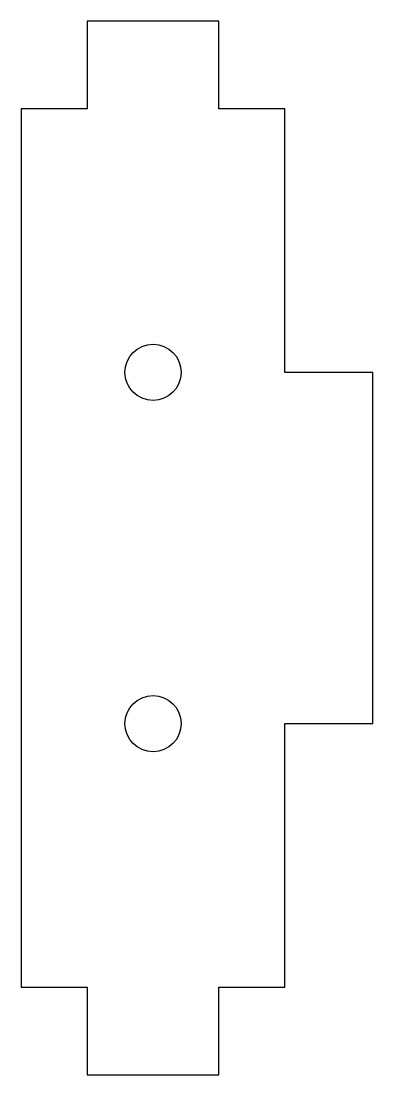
# Model space of a CAD drawing. Header units: millimetres. Extents: x 0 to 20, y -5 to 55.
import ezdxf

# ---------------------------------------------------------------- set-up
doc = ezdxf.new("R2010")
doc.units = ezdxf.units.MM

msp = doc.modelspace()

# ---------------------------------------------------------------- linework, layer by layer
msp.add_lwpolyline([(0, 0), (3.75, 0), (3.75, -5), (11.25, -5), (11.25, 0), (15, 0), (15, 15), (20, 15), (20, 35), (15, 35), (15, 50), (11.25, 50), (11.25, 55), (3.75, 55), (3.75, 50), (0, 50)], close=True)
for centre in [(7.5, 35), (7.5, 15)]:
    msp.add_circle(centre, 1.6)

doc.saveas('drawing.dxf')
